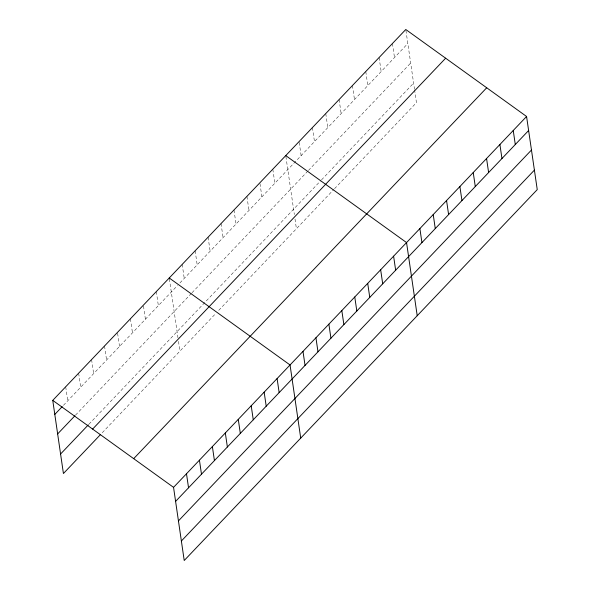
<?xml version="1.0" encoding="UTF-8"?>
<svg xmlns="http://www.w3.org/2000/svg" width="590" height="590" viewBox="0 0 590 590"><rect width="100%" height="100%" fill="white"/><g stroke="black" fill="none" stroke-linecap="round" stroke-linejoin="round"><path stroke-width="0.44" stroke-dasharray="2.95 2.21" d="M63.432 405.352L177.465 285.553M179.928 282.957L407.83 43.535M75.52 415.139L191.403 293.4M192.023 292.751L307.796 171.13M308.43 170.458L410.677 63.042M88.928 424.225L320.252 181.211M321.521 179.876L413.605 83.138M102.254 432.721L215.675 313.57M218.757 310.333L333.896 189.375M334.53 188.712L416.452 102.645L414.645 90.233M405.913 30.378L414.512 89.341M392.446 43.513L394.496 57.547M379.112 57.525L381.155 71.56M365.771 71.53L367.821 85.572M352.437 85.543L354.487 99.577M339.103 99.555L341.145 113.59M325.761 113.568L327.811 127.602M312.427 127.58L314.477 141.615M299.219 142.463L301.136 155.627M285.877 156.475L294.351 214.554M295 218.986L296.423 228.743M272.809 169.197L274.859 183.232M259.991 183.674L261.908 196.831M246.922 196.396L248.965 210.431M233.972 209.996L236.022 224.03M221.029 223.595L223.079 237.63M208.086 237.195L210.136 251.229M195.143 250.794L197.185 264.829M182.199 264.386L184.242 278.428M169.382 278.864L177.981 337.834M178.497 341.381L179.921 351.131M156.306 291.585L158.356 305.627M143.488 306.062L145.413 319.219M130.419 318.784L132.47 332.819M117.602 333.262L119.519 346.419M104.526 345.983L106.576 360.018M91.583 359.583L93.633 373.618M78.64 373.182L80.69 387.217M65.697 386.782L67.747 400.817"/><path stroke-width="0.89" d="M52.753 400.381L405.78 29.5L526.575 116.481L537.247 189.619L184.22 560.5L173.549 487.355L52.753 400.381L63.425 473.519L100.403 434.668M54.796 414.416L62.193 406.643M57.643 433.923L74.901 415.788M60.578 454.012L88.316 424.874M92.615 429.085L445.649 58.204M133.687 458.651L486.713 87.777M173.549 487.355L526.575 116.481M175.591 501.397L528.625 130.515M178.438 520.896L531.472 150.022M181.373 540.993L534.4 170.119M285.752 155.598L406.547 242.579L417.219 315.724M169.249 277.986L290.044 364.967L300.716 438.112M513.241 130.493L515.291 144.528M499.907 144.498L501.95 158.54M486.566 158.511L488.616 172.546M473.232 172.523L475.282 186.558M459.898 186.536L461.941 200.571M446.556 200.548L448.606 214.583M433.222 214.554L435.265 228.595M419.881 228.566L421.931 242.601M393.604 256.178L395.654 270.213M380.661 269.778L382.704 283.812M367.718 283.377L369.76 297.412M354.767 296.977L356.817 311.011M341.824 310.569L343.874 324.611M328.881 324.168L330.931 338.21M315.938 337.768L317.981 351.81M302.995 351.367L305.037 365.409M277.101 378.566L279.151 392.601M264.158 392.166L266.208 406.2M251.215 405.765L253.257 419.8M238.272 419.365L240.314 433.399M225.321 432.964L227.371 446.999M212.378 446.564L214.428 460.598M199.435 460.163L201.485 474.198M186.492 473.755L188.542 487.797"/></g></svg>
